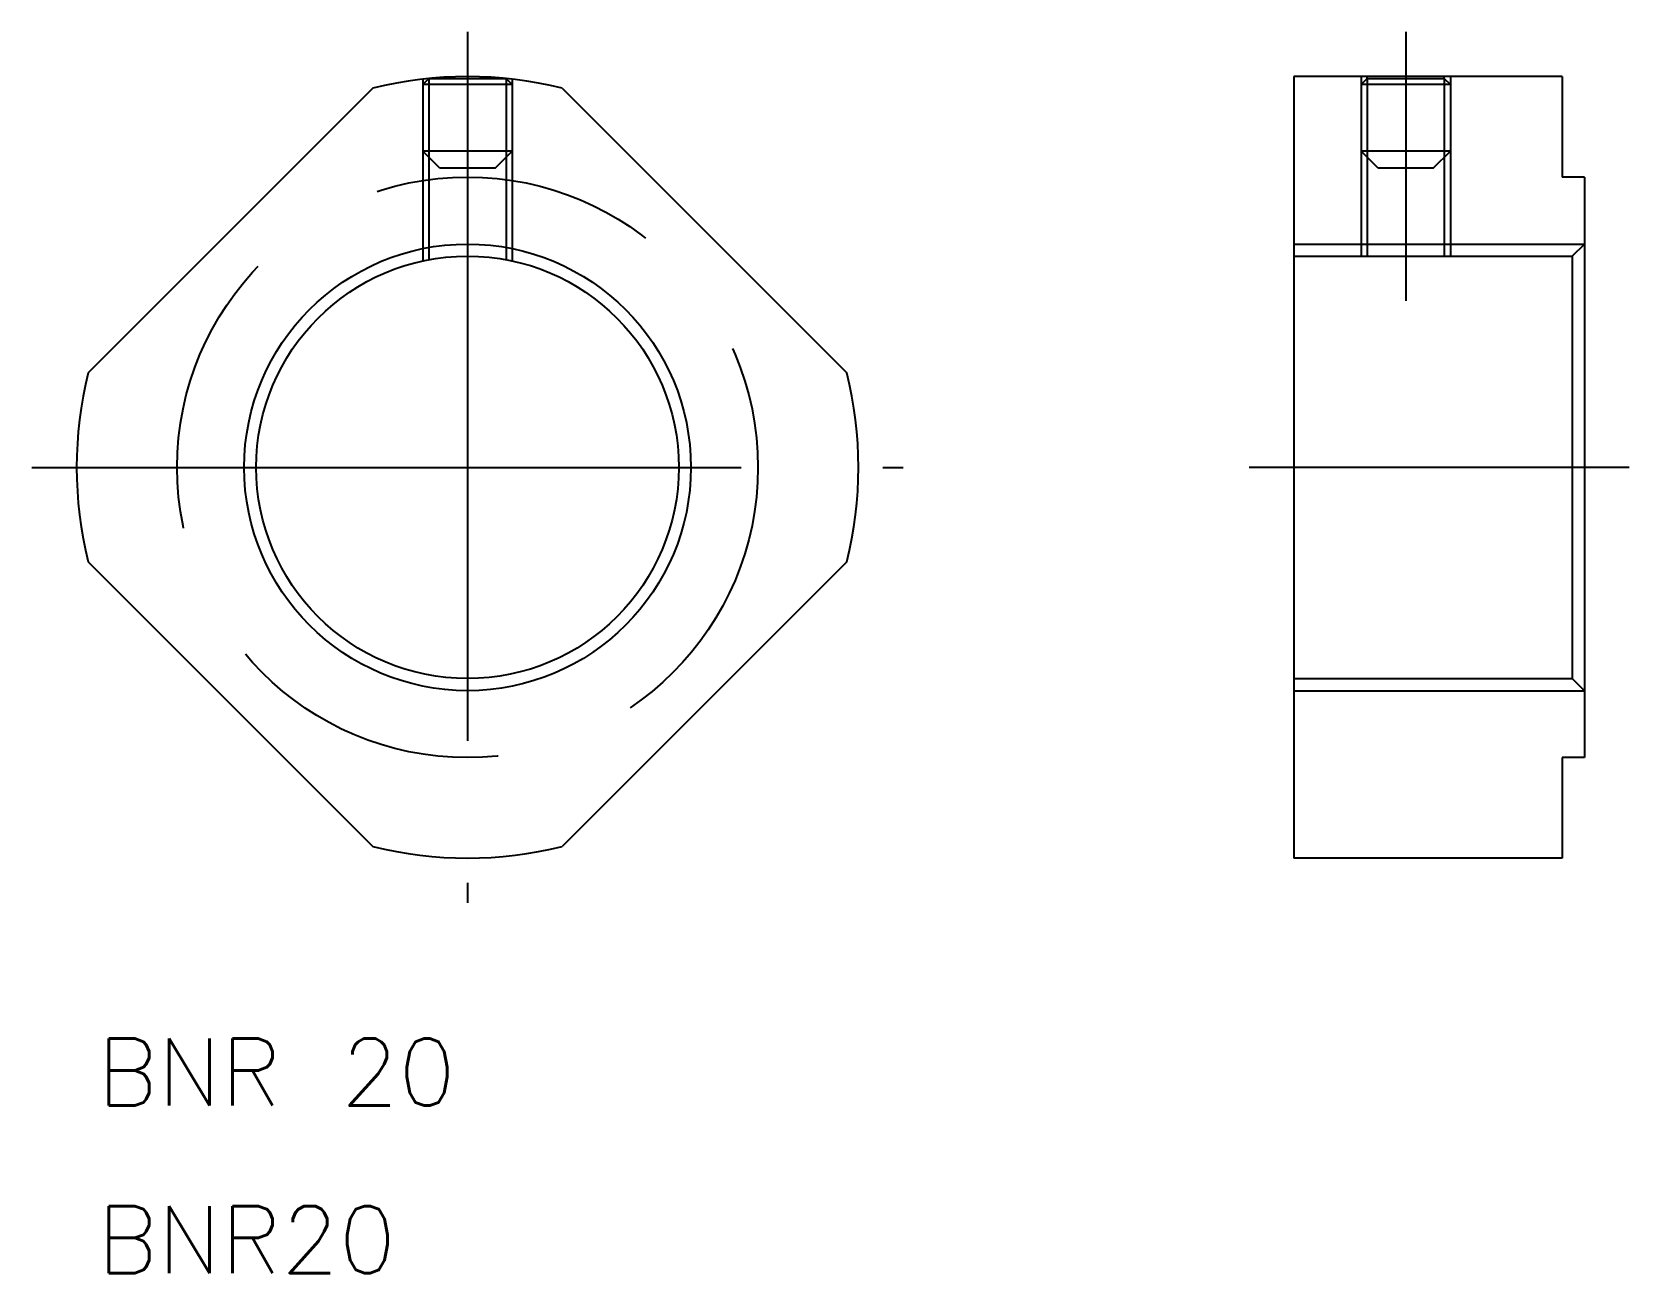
# Model space of a CAD drawing. Extents: x -19.5 to 52, y -36.1 to 19.5.
import ezdxf

# ---------------------------------------------------------------- set-up
doc = ezdxf.new("R2010")
doc.units = 0
doc.linetypes.add('CENTER', pattern=[50.8, 31.75, -6.35, 6.35, -6.35])
doc.linetypes.add('DASHED', pattern=[19.05, 12.7, -6.35])
doc.layers.get('0').update_dxf_attribs({"linetype": 'CONTINUOUS'})
doc.layers.add('CENTER', color=1, linetype='CONTINUOUS')
doc.styles.get("Standard").update_dxf_attribs({"font": 'txt.shx', "height": 3, "bigfont": 'bigfont.shx'})

msp = doc.modelspace()

# ---------------------------------------------------------------- linework, layer by layer
at = {"color": 3, "linetype": 'DASHED'}
for p, q in [((-1.729, 17.414), (-2, 17.144)), ((-2, 17.385), (-2, 17.144)), ((-1.729, 17.414), (-1.729, 13.894)), ((-1.729, 17.414), (1.729, 17.414)), ((1.729, 17.414), (1.729, 13.894)), ((1.729, 17.414), (2, 17.144)), ((2, 17.385), (2, 17.144)), ((2, 17.144), (-2, 17.144)), ((-2, 17.144), (-2, 14.164)), ((2, 17.144), (2, 14.164)), ((44, 17.144), (40, 17.144)), ((-1.25, 13.414), (-2, 14.164)), ((2, 14.164), (-2, 14.164)), ((-2, 14.164), (-2, 9.245)), ((-1.729, 13.894), (-1.729, 9.299)), ((1.25, 13.414), (2, 14.164)), ((1.729, 13.894), (1.729, 9.299)), ((2, 14.164), (2, 9.245)), ((44, 14.164), (40, 14.164)), ((-1.25, 13.414), (1.25, 13.414))]:
    msp.add_line(p, q, dxfattribs=at)
at = {"color": 7, "linetype": 'CONTINUOUS'}
for p, q in [((49, 17.5), (37, 17.5)), ((37, 17.5), (37, -17.5)), ((40.27, 17.414), (40, 17.144)), ((40.27, 17.414), (40.27, 17.5)), ((40.27, 17.414), (43.729, 17.414)), ((43.729, 17.414), (43.729, 17.5)), ((43.729, 17.414), (44, 17.144)), ((49, 17.5), (49, 13)), ((-4.233, 16.98), (-16.98, 4.233)), ((4.233, 16.98), (16.98, 4.233)), ((40, 17.144), (40, 14.164)), ((44, 17.144), (44, 14.164)), ((40.75, 13.414), (40, 14.164)), ((40.27, 13.894), (40.27, 9.459)), ((43.25, 13.414), (44, 14.164)), ((43.729, 13.894), (43.729, 9.459)), ((40.75, 13.414), (43.25, 13.414)), ((50, 13), (49, 13)), ((50, 13), (50, -13)), ((37, 9.459), (49.458, 9.459)), ((49.458, 9.459), (49.458, -9.458)), ((50, 10), (49.458, 9.459)), ((-16.98, -4.233), (-4.233, -16.98)), ((16.98, -4.233), (4.233, -16.98)), ((37, -9.458), (49.458, -9.458)), ((50, -10), (49.458, -9.458)), ((50, -13), (49, -13)), ((49, -13), (49, -17.5)), ((49, -17.5), (37, -17.5))]:
    msp.add_line(p, q, dxfattribs=at)
at = {"color": 3, "linetype": 'CONTINUOUS'}
for p, q in [((40, 17.5), (40, 17.144)), ((40.27, 17.414), (40.27, 13.894)), ((43.729, 17.414), (43.729, 13.894)), ((44, 17.5), (44, 17.144)), ((40, 14.164), (40, 9.459)), ((44, 14.164), (44, 9.459)), ((37, 10), (50, 10)), ((37, -10), (50, -10))]:
    msp.add_line(p, q, dxfattribs=at)
at = {"color": 3, "linetype": 'DASHED'}
msp.add_circle((0, 0), 13, dxfattribs=at)
at = {"color": 3, "linetype": 'CONTINUOUS'}
msp.add_circle((0, 0), 10, dxfattribs=at)
at = {"color": 7, "linetype": 'CONTINUOUS'}
msp.add_circle((0, 0), 9.459, dxfattribs=at)
for start, end in [(76.00272, 103.99728), (166.00272, 193.99728), (346.00272, 13.99728), (256.00272, 283.99728)]:
    msp.add_arc((0, 0), 17.5, start, end, dxfattribs=at)
at = {"layer": 'CENTER', "color": 1, "linetype": 'CENTER'}
for p, q in [((0, 19.5), (0, -19.5)), ((42, 19.5), (42, 7.459)), ((-19.5, 0), (19.5, 0)), ((52, 0), (35, 0))]:
    msp.add_line(p, q, dxfattribs=at)

# ---------------------------------------------------------------- texts
for s, p in [('BNR 20', (-16.57, -28.581)), ('BNR20', (-16.57, -36.081))]:
    msp.add_text(s, height=3).set_placement(p)

doc.saveas('drawing.dxf')
